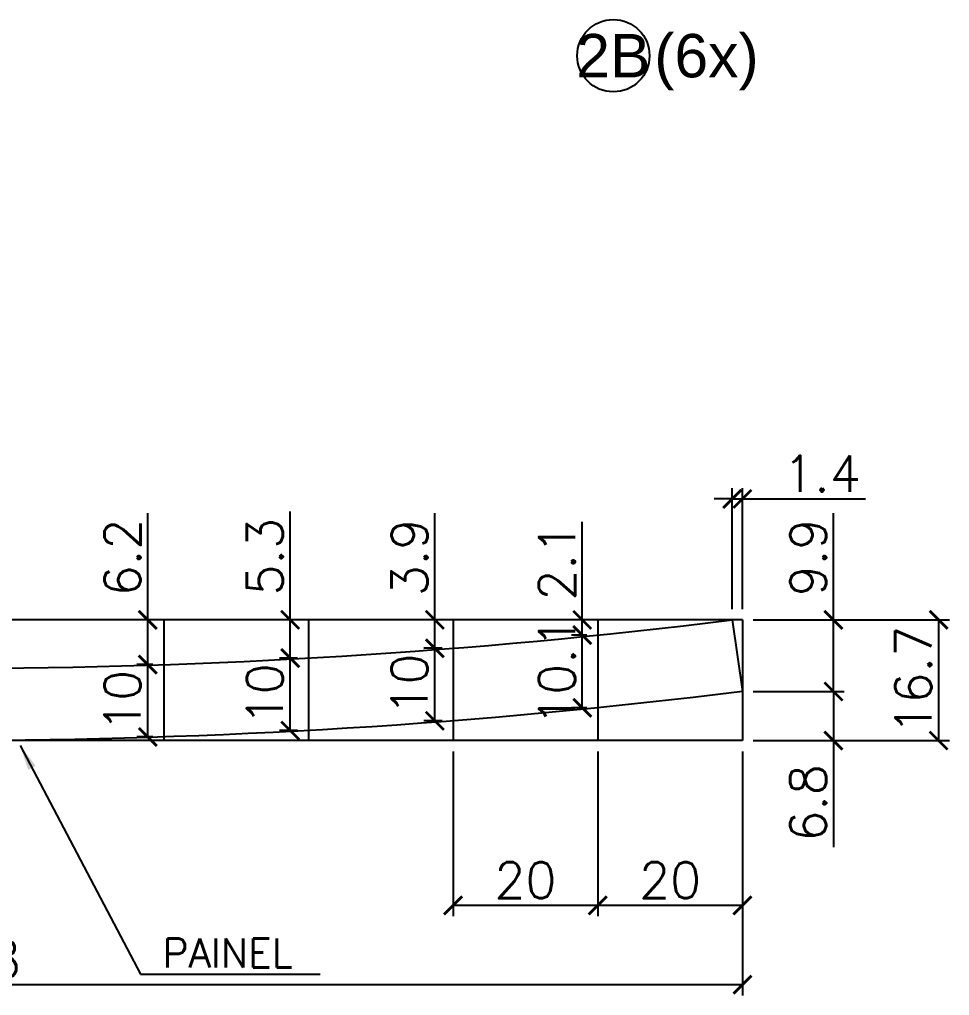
# Model space of a CAD drawing. Extents: x -15895 to 12929, y -2522 to 15173.
# Drawn here: x 3794.7 to 4051.8, y 4828.9 to 5098.7 of the extents above; entities that cross this region are included whole.
import ezdxf
from ezdxf.enums import TextEntityAlignment as Align

# ---------------------------------------------------------------- set-up
doc = ezdxf.new("R2010")
doc.units = 0
doc.header["$PDMODE"] = 35
doc.header["$PDSIZE"] = -10
doc.layers.add('COTA', color=241, linetype='Continuous')
doc.layers.add('Romaneio', color=10, linetype='Continuous')
doc.styles.add('ARIAL', font='arial.ttf')
doc.styles.add('COTA TECNICA', font='techl___.ttf', dxfattribs={"height": 10})
doc.styles.add('Romans', font='romans.shx')
doc.dimstyles.new('Cota Seção (2x)', dxfattribs={"dimtxt": 10, "dimasz": 5, "dimexe": 3, "dimexo": 3, "dimgap": 2, "dimtad": 3, "dimdec": 1, "dimlfac": 0.5, "dimzin": 12, "dimdsep": 46, "dimtxsty": 'Romans', "dimblk": 'ARCHTICK', "dimcen": 0, "dimclrd": 4, "dimclre": 4, "dimclrt": 1, "dimadec": 1, "dimazin": 3, "dimtfac": 1, "dimtdec": 1, "dimtmove": 0, "dimatfit": 3, "dimldrblk": 'OBLIQUE', "dimfxl": 1, "dimtolj": 1, "dimtzin": 12, "dimarcsym": 0})
doc.dimstyles.new('PAINEL', dxfattribs={"dimtxt": 10, "dimasz": 3, "dimexe": 3, "dimexo": 3, "dimgap": 3, "dimtad": 1, "dimdec": 1, "dimzin": 12, "dimdsep": 46, "dimtxsty": 'COTA TECNICA', "dimblk1": 'OBLIQUE', "dimblk2": 'OBLIQUE', "dimsah": 1, "dimcen": 0.9, "dimclrd": 4, "dimclre": 4, "dimclrt": 240, "dimadec": 1, "dimazin": 3, "dimtfac": 1, "dimtdec": 1, "dimtmove": 0, "dimatfit": 3, "dimfxl": 1, "dimtolj": 1, "dimtzin": 12, "dimarcsym": 0})

# ---------------------------------------------------------------- blocks, each defined once
blk = doc.blocks.new('_ArchTick')
at = {"color": 0, "linetype": 'ByBlock', "const_width": 0.15}
blk.add_lwpolyline([(-0.5, -0.5), (0.5, 0.5)], dxfattribs=at)
blk = doc.blocks.new('*D1501')
at = {"layer": 'COTA', "color": 4, "lineweight": -2, "transparency": 16777216}
for p, q in [((3556.98, 4896.38), (3556.98, 4828.9)), ((3994.59, 4896.38), (3994.59, 4828.9)), ((3556.98, 4831.9), (3994.59, 4831.9))]:
    blk.add_line(p, q, dxfattribs=at)
at = {"layer": 'Defpoints', "color": 0, "transparency": 16777216}
for p in [(3556.98, 4899.38), (3994.59, 4899.38), (3994.59, 4831.9)]:
    blk.add_point(p, dxfattribs=at)
at = {"layer": 'COTA', "color": 4, "lineweight": -2, "transparency": 16777216, "xscale": 5, "yscale": 5, "zscale": 5, "rotation": 180}
blk.add_blockref('_ArchTick', (3556.98, 4831.9), dxfattribs=at)
at = {"layer": 'COTA', "color": 4, "lineweight": -2, "transparency": 16777216, "xscale": 5, "yscale": 5, "zscale": 5}
blk.add_blockref('_ArchTick', (3994.59, 4831.9), dxfattribs=at)
at = {"layer": 'COTA', "color": 1, "transparency": 16777216, "insert": (3775.78, 4838.9), "char_height": 10, "attachment_point": 5, "style": 'Romans'}
blk.add_mtext('\\A1;218.8', dxfattribs=at)
blk = doc.blocks.new('_Oblique')
at = {"color": 0, "linetype": 'ByBlock', "lineweight": -2}
blk.add_line((-0.5, -0.5), (0.5, 0.5), dxfattribs=at)
blk = doc.blocks.new('*D1497')
at = {"layer": 'COTA', "color": 4, "lineweight": -2, "transparency": 16777216}
for p, q in [((3954.59, 4896.38), (3954.59, 4850.79)), ((3994.59, 4896.38), (3994.59, 4850.79)), ((3994.59, 4853.79), (3954.59, 4853.79))]:
    blk.add_line(p, q, dxfattribs=at)
at = {"layer": 'Defpoints', "color": 0, "transparency": 16777216}
for p in [(3954.59, 4899.38), (3994.59, 4899.38), (3954.59, 4853.79)]:
    blk.add_point(p, dxfattribs=at)
at = {"layer": 'COTA', "color": 4, "lineweight": -2, "transparency": 16777216, "xscale": 5, "yscale": 5, "zscale": 5, "rotation": 180}
blk.add_blockref('_ArchTick', (3954.59, 4853.79), dxfattribs=at)
at = {"layer": 'COTA', "color": 4, "lineweight": -2, "transparency": 16777216, "xscale": 5, "yscale": 5, "zscale": 5}
blk.add_blockref('_ArchTick', (3994.59, 4853.79), dxfattribs=at)
at = {"layer": 'COTA', "color": 1, "transparency": 16777216, "insert": (3974.59, 4860.79), "char_height": 10, "attachment_point": 5, "style": 'Romans'}
blk.add_mtext('\\A1;20', dxfattribs=at)
blk = doc.blocks.new('*D1498')
at = {"layer": 'COTA', "color": 4, "lineweight": -2, "transparency": 16777216}
for p, q in [((3914.59, 4896.38), (3914.59, 4850.79)), ((3954.59, 4896.38), (3954.59, 4850.79)), ((3954.59, 4853.79), (3914.59, 4853.79))]:
    blk.add_line(p, q, dxfattribs=at)
at = {"layer": 'Defpoints', "color": 0, "transparency": 16777216}
for p in [(3914.59, 4899.38), (3954.59, 4899.38), (3914.59, 4853.79)]:
    blk.add_point(p, dxfattribs=at)
at = {"layer": 'COTA', "color": 4, "lineweight": -2, "transparency": 16777216, "xscale": 5, "yscale": 5, "zscale": 5, "rotation": 180}
blk.add_blockref('_ArchTick', (3914.59, 4853.79), dxfattribs=at)
at = {"layer": 'COTA', "color": 4, "lineweight": -2, "transparency": 16777216, "xscale": 5, "yscale": 5, "zscale": 5}
blk.add_blockref('_ArchTick', (3954.59, 4853.79), dxfattribs=at)
at = {"layer": 'COTA', "color": 1, "transparency": 16777216, "insert": (3934.59, 4860.79), "char_height": 10, "attachment_point": 5, "style": 'Romans'}
blk.add_mtext('\\A1;20', dxfattribs=at)
blk = doc.blocks.new('*D1516')
at = {"layer": 'COTA', "color": 4, "lineweight": -2, "transparency": 16777216}
for p, q in [((3997.59, 4912.95), (4022.75, 4912.95)), ((4019.75, 4912.95), (4019.75, 4899.38)), ((3997.59, 4899.38), (4022.75, 4899.38)), ((4019.75, 4899.38), (4019.75, 4869.91))]:
    blk.add_line(p, q, dxfattribs=at)
at = {"layer": 'Defpoints', "color": 0, "transparency": 16777216}
for p in [(3994.59, 4912.95), (3994.59, 4899.38), (4019.75, 4899.38)]:
    blk.add_point(p, dxfattribs=at)
at = {"layer": 'COTA', "color": 4, "lineweight": -2, "transparency": 16777216, "xscale": 5, "yscale": 5, "zscale": 5}
for p, rotation in [((4019.75, 4912.95), 90), ((4019.75, 4899.38), 270)]:
    blk.add_blockref('_ArchTick', p, dxfattribs=dict(at, rotation=rotation))
at = {"layer": 'COTA', "color": 1, "transparency": 16777216, "insert": (4012.75, 4882.15), "char_height": 10, "attachment_point": 5, "rotation": 90, "style": 'Romans'}
blk.add_mtext('\\A1;6.8', dxfattribs=at)
blk = doc.blocks.new('*D1517')
at = {"layer": 'COTA', "color": 4, "lineweight": -2, "transparency": 16777216}
for p, q in [((4019.75, 4932.75), (4019.75, 4962.23)), ((3997.59, 4932.75), (4022.75, 4932.75)), ((4019.75, 4912.95), (4019.75, 4932.75)), ((3997.59, 4912.95), (4022.75, 4912.95))]:
    blk.add_line(p, q, dxfattribs=at)
at = {"layer": 'Defpoints', "color": 0, "transparency": 16777216}
for p in [(3994.59, 4932.75), (4019.75, 4932.75), (3994.59, 4912.95)]:
    blk.add_point(p, dxfattribs=at)
at = {"layer": 'COTA', "color": 4, "lineweight": -2, "transparency": 16777216, "xscale": 5, "yscale": 5, "zscale": 5}
for p, rotation in [((4019.75, 4932.75), 90), ((4019.75, 4912.95), 270)]:
    blk.add_blockref('_ArchTick', p, dxfattribs=dict(at, rotation=rotation))
at = {"layer": 'COTA', "color": 1, "transparency": 16777216, "insert": (4012.75, 4949.99), "char_height": 10, "attachment_point": 5, "rotation": 90, "style": 'Romans'}
blk.add_mtext('\\A1;9.9', dxfattribs=at)
blk = doc.blocks.new('*D1518')
at = {"layer": 'COTA', "color": 4, "lineweight": -2, "transparency": 16777216}
for p, q in [((3991.76, 4935.75), (3991.76, 4969.19)), ((3994.59, 4935.75), (3994.59, 4969.19)), ((3991.76, 4966.19), (3986.76, 4966.19)), ((3991.76, 4966.19), (3994.59, 4966.19)), ((3994.59, 4966.19), (4028.59, 4966.19))]:
    blk.add_line(p, q, dxfattribs=at)
at = {"layer": 'Defpoints', "color": 0, "transparency": 16777216}
for p in [(3994.59, 4966.19), (3991.76, 4932.75), (3994.59, 4932.75)]:
    blk.add_point(p, dxfattribs=at)
at = {"layer": 'COTA', "color": 4, "lineweight": -2, "transparency": 16777216, "xscale": 5, "yscale": 5, "zscale": 5}
blk.add_blockref('_ArchTick', (3991.76, 4966.19), dxfattribs=at)
at = {"layer": 'COTA', "color": 4, "lineweight": -2, "transparency": 16777216, "xscale": 5, "yscale": 5, "zscale": 5, "rotation": 180}
blk.add_blockref('_ArchTick', (3994.59, 4966.19), dxfattribs=at)
at = {"layer": 'COTA', "color": 1, "transparency": 16777216, "insert": (4016.59, 4973.19), "char_height": 10, "attachment_point": 5, "style": 'Romans'}
blk.add_mtext('\\A1;1.4', dxfattribs=at)
blk = doc.blocks.new('*D1527')
at = {"layer": 'COTA', "color": 4, "lineweight": -2, "transparency": 16777216}
for p, q in [((3951.59, 4928.54), (3947.31, 4928.54)), ((3950.31, 4908.43), (3950.31, 4928.54)), ((3951.59, 4908.43), (3947.31, 4908.43))]:
    blk.add_line(p, q, dxfattribs=at)
at = {"layer": 'Defpoints', "color": 0, "transparency": 16777216}
for p in [(3950.31, 4928.54), (3954.59, 4928.54), (3954.59, 4908.43)]:
    blk.add_point(p, dxfattribs=at)
at = {"layer": 'COTA', "color": 4, "lineweight": -2, "transparency": 16777216, "xscale": 5, "yscale": 5, "zscale": 5}
for p, rotation in [((3950.31, 4928.54), 90), ((3950.31, 4908.43), 270)]:
    blk.add_blockref('_ArchTick', p, dxfattribs=dict(at, rotation=rotation))
at = {"layer": 'COTA', "color": 1, "transparency": 16777216, "insert": (3943.31, 4918.49), "char_height": 10, "attachment_point": 5, "rotation": 90, "style": 'Romans'}
blk.add_mtext('\\A1;10.1', dxfattribs=at)
blk = doc.blocks.new('*D1520')
at = {"layer": 'COTA', "color": 4, "lineweight": -2, "transparency": 16777216}
for p, q in [((3950.31, 4932.75), (3950.31, 4959.85)), ((3951.59, 4932.75), (3947.31, 4932.75)), ((3950.31, 4928.54), (3950.31, 4932.75)), ((3951.59, 4928.54), (3947.31, 4928.54))]:
    blk.add_line(p, q, dxfattribs=at)
at = {"layer": 'Defpoints', "color": 0, "transparency": 16777216}
for p in [(3950.31, 4932.75), (3954.59, 4932.75), (3954.59, 4928.54)]:
    blk.add_point(p, dxfattribs=at)
at = {"layer": 'COTA', "color": 4, "lineweight": -2, "transparency": 16777216, "xscale": 5, "yscale": 5, "zscale": 5}
for p, rotation in [((3950.31, 4932.75), 90), ((3950.31, 4928.54), 270)]:
    blk.add_blockref('_ArchTick', p, dxfattribs=dict(at, rotation=rotation))
at = {"layer": 'COTA', "color": 1, "transparency": 16777216, "insert": (3943.31, 4948.8), "char_height": 10, "attachment_point": 5, "rotation": 90, "style": 'Romans'}
blk.add_mtext('\\A1;2.1', dxfattribs=at)
blk = doc.blocks.new('*D1521')
at = {"layer": 'COTA', "color": 4, "lineweight": -2, "transparency": 16777216}
for p, q in [((3911.59, 4924.9), (3906.55, 4924.9)), ((3909.55, 4904.84), (3909.55, 4924.9)), ((3911.59, 4904.84), (3906.55, 4904.84))]:
    blk.add_line(p, q, dxfattribs=at)
at = {"layer": 'Defpoints', "color": 0, "transparency": 16777216}
for p in [(3909.55, 4924.9), (3914.59, 4924.9), (3914.59, 4904.84)]:
    blk.add_point(p, dxfattribs=at)
at = {"layer": 'COTA', "color": 4, "lineweight": -2, "transparency": 16777216, "xscale": 5, "yscale": 5, "zscale": 5}
for p, rotation in [((3909.55, 4924.9), 90), ((3909.55, 4904.84), 270)]:
    blk.add_blockref('_ArchTick', p, dxfattribs=dict(at, rotation=rotation))
at = {"layer": 'COTA', "color": 1, "transparency": 16777216, "insert": (3902.55, 4914.87), "char_height": 10, "attachment_point": 5, "rotation": 90, "style": 'Romans'}
blk.add_mtext('\\A1;10', dxfattribs=at)
blk = doc.blocks.new('*D1522')
at = {"layer": 'COTA', "color": 4, "lineweight": -2, "transparency": 16777216}
for p, q in [((3909.55, 4932.75), (3909.55, 4962.23)), ((3911.59, 4932.75), (3906.55, 4932.75)), ((3909.55, 4924.9), (3909.55, 4932.75)), ((3911.59, 4924.9), (3906.55, 4924.9))]:
    blk.add_line(p, q, dxfattribs=at)
at = {"layer": 'Defpoints', "color": 0, "transparency": 16777216}
for p in [(3909.55, 4932.75), (3914.59, 4932.75), (3914.59, 4924.9)]:
    blk.add_point(p, dxfattribs=at)
at = {"layer": 'COTA', "color": 4, "lineweight": -2, "transparency": 16777216, "xscale": 5, "yscale": 5, "zscale": 5}
for p, rotation in [((3909.55, 4932.75), 90), ((3909.55, 4924.9), 270)]:
    blk.add_blockref('_ArchTick', p, dxfattribs=dict(at, rotation=rotation))
at = {"layer": 'COTA', "color": 1, "transparency": 16777216, "insert": (3902.55, 4949.99), "char_height": 10, "attachment_point": 5, "rotation": 90, "style": 'Romans'}
blk.add_mtext('\\A1;3.9', dxfattribs=at)
blk = doc.blocks.new('*D1523')
at = {"layer": 'COTA', "color": 4, "lineweight": -2, "transparency": 16777216}
for p, q in [((3871.59, 4922.18), (3866.57, 4922.18)), ((3869.57, 4902.15), (3869.57, 4922.18)), ((3871.59, 4902.15), (3866.57, 4902.15))]:
    blk.add_line(p, q, dxfattribs=at)
at = {"layer": 'Defpoints', "color": 0, "transparency": 16777216}
for p in [(3869.57, 4922.18), (3874.59, 4922.18), (3874.59, 4902.15)]:
    blk.add_point(p, dxfattribs=at)
at = {"layer": 'COTA', "color": 4, "lineweight": -2, "transparency": 16777216, "xscale": 5, "yscale": 5, "zscale": 5}
for p, rotation in [((3869.57, 4922.18), 90), ((3869.57, 4902.15), 270)]:
    blk.add_blockref('_ArchTick', p, dxfattribs=dict(at, rotation=rotation))
at = {"layer": 'COTA', "color": 1, "transparency": 16777216, "insert": (3862.57, 4912.16), "char_height": 10, "attachment_point": 5, "rotation": 90, "style": 'Romans'}
blk.add_mtext('\\A1;10', dxfattribs=at)
blk = doc.blocks.new('*D1524')
at = {"layer": 'COTA', "color": 4, "lineweight": -2, "transparency": 16777216}
for p, q in [((3869.57, 4932.75), (3869.57, 4962.7)), ((3871.59, 4932.75), (3866.57, 4932.75)), ((3869.57, 4922.18), (3869.57, 4932.75)), ((3871.59, 4922.18), (3866.57, 4922.18))]:
    blk.add_line(p, q, dxfattribs=at)
at = {"layer": 'Defpoints', "color": 0, "transparency": 16777216}
for p in [(3869.57, 4932.75), (3874.59, 4932.75), (3874.59, 4922.18)]:
    blk.add_point(p, dxfattribs=at)
at = {"layer": 'COTA', "color": 4, "lineweight": -2, "transparency": 16777216, "xscale": 5, "yscale": 5, "zscale": 5}
for p, rotation in [((3869.57, 4932.75), 90), ((3869.57, 4922.18), 270)]:
    blk.add_blockref('_ArchTick', p, dxfattribs=dict(at, rotation=rotation))
at = {"layer": 'COTA', "color": 1, "transparency": 16777216, "insert": (3862.57, 4950.23), "char_height": 10, "attachment_point": 5, "rotation": 90, "style": 'Romans'}
blk.add_mtext('\\A1;5.3', dxfattribs=at)
blk = doc.blocks.new('*D1511')
at = {"layer": 'COTA', "color": 4, "lineweight": -2, "transparency": 16777216}
for p, q in [((3831.59, 4920.38), (3827.19, 4920.38)), ((3830.19, 4900.37), (3830.19, 4920.38)), ((3831.59, 4900.37), (3827.19, 4900.37))]:
    blk.add_line(p, q, dxfattribs=at)
at = {"layer": 'Defpoints', "color": 0, "transparency": 16777216}
for p in [(3830.19, 4920.38), (3834.59, 4920.38), (3834.59, 4900.37)]:
    blk.add_point(p, dxfattribs=at)
at = {"layer": 'COTA', "color": 4, "lineweight": -2, "transparency": 16777216, "xscale": 5, "yscale": 5, "zscale": 5}
for p, rotation in [((3830.19, 4920.38), 90), ((3830.19, 4900.37), 270)]:
    blk.add_blockref('_ArchTick', p, dxfattribs=dict(at, rotation=rotation))
at = {"layer": 'COTA', "color": 1, "transparency": 16777216, "insert": (3823.19, 4910.37), "char_height": 10, "attachment_point": 5, "rotation": 90, "style": 'Romans'}
blk.add_mtext('\\A1;10', dxfattribs=at)
blk = doc.blocks.new('*D1512')
at = {"layer": 'COTA', "color": 4, "lineweight": -2, "transparency": 16777216}
for p, q in [((3830.19, 4932.75), (3830.19, 4962.23)), ((3831.59, 4932.75), (3827.19, 4932.75)), ((3830.19, 4920.38), (3830.19, 4932.75)), ((3831.59, 4920.38), (3827.19, 4920.38))]:
    blk.add_line(p, q, dxfattribs=at)
at = {"layer": 'Defpoints', "color": 0, "transparency": 16777216}
for p in [(3830.19, 4932.75), (3834.59, 4932.75), (3834.59, 4920.38)]:
    blk.add_point(p, dxfattribs=at)
at = {"layer": 'COTA', "color": 4, "lineweight": -2, "transparency": 16777216, "xscale": 5, "yscale": 5, "zscale": 5}
for p, rotation in [((3830.19, 4932.75), 90), ((3830.19, 4920.38), 270)]:
    blk.add_blockref('_ArchTick', p, dxfattribs=dict(at, rotation=rotation))
at = {"layer": 'COTA', "color": 1, "transparency": 16777216, "insert": (3823.19, 4949.99), "char_height": 10, "attachment_point": 5, "rotation": 90, "style": 'Romans'}
blk.add_mtext('\\A1;6.2', dxfattribs=at)
blk = doc.blocks.new('*D1528')
at = {"layer": 'COTA', "color": 4, "lineweight": -2, "transparency": 16777216}
for p, q in [((3997.59, 4932.75), (4051.83, 4932.75)), ((4048.83, 4932.75), (4048.83, 4899.38)), ((3997.59, 4899.38), (4051.83, 4899.38))]:
    blk.add_line(p, q, dxfattribs=at)
at = {"layer": 'Defpoints', "color": 0, "transparency": 16777216}
for p in [(3994.59, 4932.75), (3994.59, 4899.38), (4048.83, 4899.38)]:
    blk.add_point(p, dxfattribs=at)
at = {"layer": 'COTA', "color": 4, "lineweight": -2, "transparency": 16777216, "xscale": 5, "yscale": 5, "zscale": 5}
for p, rotation in [((4048.83, 4932.75), 90), ((4048.83, 4899.38), 270)]:
    blk.add_blockref('_ArchTick', p, dxfattribs=dict(at, rotation=rotation))
at = {"layer": 'COTA', "color": 1, "transparency": 16777216, "insert": (4041.83, 4916.07), "char_height": 10, "attachment_point": 5, "rotation": 90, "style": 'Romans'}
blk.add_mtext('\\A1;16.7', dxfattribs=at)

msp = doc.modelspace()

# ---------------------------------------------------------------- linework, layer by layer
at = {"linetype": 'Continuous'}
msp.add_lwpolyline([(3556.98, 4912.9), (3559.44, 4932.75, 0.061833), (3991.76, 4932.75), (3994.59, 4912.95, -0.061884)], format="xyb", close=True, dxfattribs=at)
at = {"layer": 'COTA'}
for p, q in [((3994.59, 4932.75), (3556.98, 4932.75)), ((3834.59, 4932.75), (3834.59, 4899.38)), ((3874.59, 4932.75), (3874.59, 4899.38)), ((3914.59, 4932.75), (3914.59, 4899.38)), ((3954.59, 4932.75), (3954.59, 4899.38)), ((3994.59, 4932.75), (3994.59, 4899.38)), ((3994.59, 4899.38), (3556.98, 4899.38))]:
    msp.add_line(p, q, dxfattribs=at)
at = {"layer": 'Romaneio', "color": 1, "linetype": 'ByBlock'}
msp.add_circle((3958.9, 5088.73), 10, dxfattribs=at)

# ---------------------------------------------------------------- texts
at = {"color": 240, "insert": (3870.28, 4836.63), "char_height": 8, "attachment_point": 9, "style": 'Romans'}
msp.add_mtext('\\A1;PAINEL', dxfattribs=at)
at = {"layer": 'Romaneio', "color": 255, "linetype": 'ByBlock', "style": 'ARIAL'}
for s, p in [('2B', (3958.9, 5088.73)), ('(6x)', (3984.65, 5088.73))]:
    msp.add_text(s, height=12, dxfattribs=at).set_placement(p, align=Align.MIDDLE_CENTER)

# ---------------------------------------------------------------- dimensions: what is measured, and where the dimension line sits
at = {"layer": 'COTA'}
for base, p1, p2, angle, picture, middle in [((3994.59, 4966.19), (3991.76, 4932.75), (3994.59, 4932.75), 180, '*D1518', (4016.59, 4973.19)), ((3830.19, 4932.75), (3834.59, 4920.38), (3834.59, 4932.75), 90, '*D1512', (3823.19, 4949.99)), ((3869.57, 4932.75), (3874.59, 4922.18), (3874.59, 4932.75), 90, '*D1524', (3862.57, 4950.23)), ((3909.55, 4932.75), (3914.59, 4924.9), (3914.59, 4932.75), 90, '*D1522', (3902.55, 4949.99)), ((4019.75, 4932.75), (3994.59, 4912.95), (3994.59, 4932.75), 90, '*D1517', (4012.75, 4949.99)), ((3950.31, 4932.75), (3954.59, 4928.54), (3954.59, 4932.75), 90, '*D1520', (3943.31, 4948.8)), ((4048.83, 4899.38), (3994.59, 4932.75), (3994.59, 4899.38), 90, '*D1528', (4041.83, 4916.07)), ((3909.55, 4924.9), (3914.59, 4904.84), (3914.59, 4924.9), 90, '*D1521', (3902.55, 4914.87)), ((3869.57, 4922.18), (3874.59, 4902.15), (3874.59, 4922.18), 90, '*D1523', (3862.57, 4912.16)), ((3830.19, 4920.38), (3834.59, 4900.37), (3834.59, 4920.38), 90, '*D1511', (3823.19, 4910.37)), ((4019.75, 4899.38), (3994.59, 4912.95), (3994.59, 4899.38), 90, '*D1516', (4012.75, 4882.15)), ((3914.59, 4853.79), (3954.59, 4899.38), (3914.59, 4899.38), 180, '*D1498', (3934.59, 4860.79)), ((3954.59, 4853.79), (3994.59, 4899.38), (3954.59, 4899.38), 180, '*D1497', (3974.59, 4860.79))]:
    dim = msp.add_linear_dim(base=base, p1=p1, p2=p2, angle=angle, dimstyle='Cota Seção (2x)', dxfattribs=at)
    dim.commit()
    dim.dimension.update_dxf_attribs({"geometry": picture, "text_midpoint": middle})
dim = msp.add_linear_dim(base=(3950.31, 4928.54), p1=(3954.59, 4908.43), p2=(3954.59, 4928.54), angle=90, dimstyle='Cota Seção (2x)', dxfattribs=at)
dim.commit()
dim.dimension.update_dxf_attribs({"geometry": '*D1527', "text_midpoint": (3950.31, 4918.49), "dimtype": 160})
dim = msp.add_linear_dim(base=(3994.59, 4831.9), p1=(3556.98, 4899.38), p2=(3994.59, 4899.38), dimstyle='Cota Seção (2x)', dxfattribs=at)
dim.commit()
dim.dimension.update_dxf_attribs({"geometry": '*D1501', "text_midpoint": (3775.78, 4838.9)})

# ---------------------------------------------------------------- leaders
at = {"annotation_type": 0, "has_hookline": 1, "hookline_direction": 1, "horizontal_direction": (-1, 0, 0)}
msp.add_leader([(3794.88, 4898.05), (3828.18, 4834.78), (3873.87, 4834.78)], dimstyle='PAINEL', override={"dimasz": 7}, dxfattribs=at)

doc.saveas('drawing.dxf')
